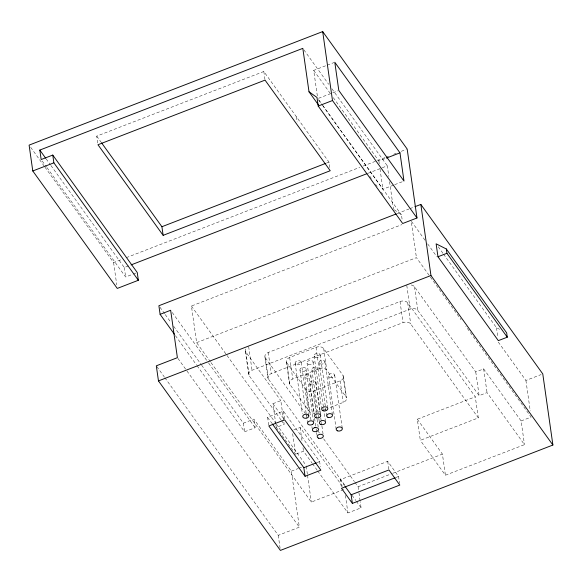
<?xml version="1.0" encoding="UTF-8"?>
<svg xmlns="http://www.w3.org/2000/svg" width="582" height="582" viewBox="0 0 582 582"><rect width="100%" height="100%" fill="white"/><g stroke="black" fill="none" stroke-linecap="round" stroke-linejoin="round"><path stroke-width="0.44" stroke-dasharray="2.91 2.18" d="M268.717 425.1L267.611 417.345L283.412 411.147L319.634 461.562L320.376 466.735M97.718 143.019L96.736 136.123L263.821 71.506L328.997 162.109L329.856 168.147M317.35 95.979L313.705 70.4L326.357 65.504M327.2 65.184L333.944 62.572M318.565 98.3L337.96 90.799M326.451 163.098L328.997 162.109M44.945 167.143L113.592 262.569L121.209 259.623M126.287 257.666L359.792 167.354M363.175 166.052L385.175 157.54M386.019 157.213L388.558 156.231M393.636 154.266L396.175 153.292M401.253 151.327L406.323 149.363M333.311 97.652L378.889 161.003L385.633 158.391M50.903 165.484L124.308 267.524L128.535 265.887M367.868 173.327L381.399 168.096M382.243 167.769L387.314 165.805L388.82 176.382M46.975 167.623L125.654 277.003L132.281 274.435M133.111 274.115L136.421 272.834M322.493 105.255L382.905 189.23L393.868 184.989M394.712 184.661L403.988 181.075M397.099 213.601L408.971 209.011M409.815 208.683L414.057 207.047M210.444 361.829L196.636 342.638L191.427 306.016L401.915 224.608M196.636 342.638L416.428 257.644L461.031 319.649M344.675 485.017L268.389 378.984L265.385 357.872A5.827 3.878 -8.1 0 1 268.244 352.474L400.016 301.52A5.827 3.878 -8.1 0 1 407.698 302.836L475.29 396.793L478.295 417.905L420.32 440.327L417.316 419.215L475.29 396.793M281.004 419.928L249.183 375.688A5.827 3.878 -8.1 0 1 252.035 370.298L410.157 309.144A5.827 3.878 -8.1 0 1 417.847 310.461L479.132 395.658L487.039 392.595L524.484 444.655L445.426 475.232L420.32 440.327M315.437 413.002A5.827 3.878 -8.1 0 1 309.195 411.27L289.88 384.426L286.817 362.877A5.827 3.878 -8.1 0 1 289.676 357.486L316.026 347.294A5.827 3.878 -8.1 0 1 323.708 348.611L343.024 375.455L346.094 397.004A5.827 3.878 -8.1 0 1 343.235 402.395L329.23 407.815M268.389 378.984A5.827 3.878 -8.1 0 1 271.248 373.593L403.02 322.632A5.827 3.878 -8.1 0 1 410.703 323.948L478.295 417.905M289.88 384.426A5.827 3.878 -8.1 0 1 292.739 379.035L319.096 368.843A5.827 3.878 -8.1 0 1 326.778 370.159L346.094 397.004M275.781 423.892L272.907 403.704L280.815 400.649L284.183 424.351L276.275 427.406L275.904 424.773M286.817 362.877L306.125 389.729A5.827 3.878 -8.1 0 0 313.814 391.046L340.164 380.854A5.827 3.878 -8.1 0 0 343.024 375.455M201.656 365.19L243.378 423.179L253.919 419.105L291.364 471.158L299.337 527.176L278.254 535.331L164.793 377.616M197.072 365.729L244.6 431.8L255.142 427.719L253.919 419.105M320.995 410.994L316.877 412.587L313.814 391.046M324.29 409.721L325.942 409.088M293.801 429.938L300.123 427.494L342.958 487.032M411.219 284.991A5.827 3.878 -8.1 0 1 414.471 286.766L475.756 371.956L483.664 368.893L521.116 420.953L524.484 444.655M296.383 453.945L303.498 451.196L311.959 462.952M291.364 471.158L297.926 468.619M298.748 468.306L302.022 467.033M498.301 342.07L525.917 380.453L541.093 374.582M317.139 462.53L319.634 461.562M341.27 486.698L340.274 479.692L387.707 461.344L398.575 476.447L399.55 483.344M210.975 362.571L311.341 502.077L344.544 489.236M521.116 420.953L531.126 417.083L465.811 326.291M354.911 482.311L358.09 486.727L391.817 473.683M392.661 473.355L442.422 454.113L445.426 475.232M396.029 477.429L398.575 476.447M317.772 471.042L347.92 512.938L361.095 507.846L360.214 501.684M443.542 254.13L496.482 327.717L499.618 329.303M394.225 209.76L401.471 214.889L402.213 220.061M303.877 49.826L328.699 84.325M331.871 88.733L387.314 165.805M313.705 70.4L330.132 93.236M438.246 246.768L443.011 253.396M425.02 240.206L411.212 221.015L416.428 257.644M427.675 243.894L436.704 256.444M318.565 99.638L322.261 104.782M322.792 105.517L401.471 214.889M318.783 100.097L321.962 104.52M369.737 176.215L371.323 178.419M375.543 184.29L377.129 186.487M381.356 192.366L382.934 194.563M417.316 419.215L442.422 454.113M265.385 357.872L305.113 413.096M305.645 413.831L307.238 416.043M317.83 430.767L319.416 432.972M323.657 438.864L354.38 481.576M96.736 136.123L100.977 142.015M352.088 495.326L355.798 500.476M356.322 501.218L361.095 507.846M340.274 479.692L344.413 485.446M245.648 349.018A5.827 3.878 -8.1 0 0 245.808 351.994L280.815 400.649M272.907 403.704L283.863 418.945M281.535 420.662L284.183 424.351M312.483 463.687L317.248 470.307M191.427 306.016L226.471 354.729M227.002 355.471L275.853 423.376M276.385 424.118L306.125 465.454M276.275 427.406L295.591 454.251L292.593 433.183M267.611 417.345L271.816 423.179M172.236 312.476L208.145 362.39M208.669 363.124L255.142 427.719M159.941 307.201L164.691 313.807M165.223 314.542L171.028 322.61M173.669 326.284L201.132 364.456M175.422 335.639L196.549 365.001M46.153 158.879L50.372 164.75M42.217 161.018L46.444 166.896M30.686 147.326L44.414 166.408M177.925 358.41L186.407 370.203M186.938 370.938L299.337 527.176M156.842 366.565L164.27 376.881M525.917 380.453L530.238 410.827M496.482 327.717L497.828 337.196M483.664 368.893L487.039 392.595M475.756 371.956L479.132 395.658M414.471 286.766L417.847 310.461M406.789 285.449L410.157 309.144M407.698 302.836L410.703 323.948M389.576 181.671L393.497 209.244M400.016 301.52L403.02 322.632M378.889 161.003L379.26 163.651M380.017 168.94L382.905 189.23M387.707 461.344L388.812 469.107M343.467 376.394L346.537 397.942M358.09 486.727L358.839 492.008M358.963 492.889L360.091 500.804M340.164 380.854L343.235 402.395M334.679 374.983L342.281 428.417M296.405 116.807L297.14 121.98M328.619 376.147L336.098 428.694M345.417 495.384L347.92 512.938M323.708 348.611L326.778 370.159M324.851 361.597L332.453 415.031M320.195 354.853L327.673 407.393M319.132 362.695L326.742 416.13M316.026 347.294L319.096 368.843M317.947 368.588L323.527 407.771M323.65 408.659L325.425 421.128M314.135 356.017L321.613 408.557M313.123 361.873L320.726 415.308M315.706 382.323L320.144 413.489M320.777 417.941L321.279 421.506M321.41 422.394L321.788 425.071M321.911 425.959L323.308 435.758M311.894 369.752L318.23 414.282M318.354 415.17L318.732 417.84M318.863 418.734L319.242 421.404M310.875 375.608L316.455 414.799M316.579 415.686L316.957 418.356M317.088 419.251L318.478 429.043M307.063 363.044L314.542 415.584M309.646 383.487L313.953 413.766M314.586 418.218L315.982 428.017M316.106 428.905L316.492 431.582M316.615 432.47L317.125 436.034M263.821 71.506L265.043 80.127M306.045 368.901L313.654 422.336M304.815 376.78L311.152 421.303M311.916 426.65L312.294 429.32M306.125 389.729L309.195 411.27M301.258 362.404L308.736 414.951M299.992 370.065L306.328 414.595M306.452 415.483L307.463 422.612M295.125 363.132L302.349 413.897M306.248 466.342L307.398 474.388M307.522 475.276L311.341 502.077M300.123 427.494L302.247 442.415M302.996 447.682L303.498 451.196M289.676 357.486L292.739 379.035M286.373 361.946L289.436 383.487M283.412 411.147L284.533 418.975M268.244 352.474L271.248 373.593M264.941 356.933L267.946 378.045M278.254 535.331L280.277 549.524M248.667 346.596L252.035 370.298M245.808 351.994L249.183 375.688M245.364 351.055L248.732 374.75M243.378 423.179L244.6 431.8M124.308 267.524L125.654 277.003M113.592 262.569L116.764 284.86M304.975 370.923L304.299 371.258A3.092 2.059 -8.1 0 1 300.225 370.559A3.092 2.059 -8.1 0 1 301.738 367.7L302.502 367.482A3.092 2.059 -8.1 0 1 305.812 368.399A3.092 2.059 -8.1 0 1 304.975 370.923M307.332 374.197L306.568 374.415A3.092 2.059 -8.1 0 0 305.856 377.922A3.092 2.059 -8.1 0 0 310.81 376.51A3.092 2.059 -8.1 0 0 307.332 374.197M301.105 361.888L300.756 361.429A3.092 2.059 -8.1 0 0 295.576 361.895A3.092 2.059 -8.1 0 0 297.839 364.849A3.092 2.059 -8.1 0 0 301.105 361.888M310.897 384.731A3.092 2.059 -8.1 0 0 315.735 382.861A3.092 2.059 -8.1 0 0 311.392 381.13A3.092 2.059 -8.1 0 0 310.897 384.731M308.315 364.281A3.092 2.059 -8.1 0 0 313.152 362.411A3.092 2.059 -8.1 0 0 308.809 360.68A3.092 2.059 -8.1 0 0 308.315 364.281M313.138 370.996A3.092 2.059 -8.1 0 0 317.976 369.119A3.092 2.059 -8.1 0 0 313.64 367.388A3.092 2.059 -8.1 0 0 313.138 370.996M315.386 357.261A3.092 2.059 -8.1 0 0 320.224 355.384A3.092 2.059 -8.1 0 0 315.888 353.652A3.092 2.059 -8.1 0 0 315.386 357.261M320.311 363.866A2.917 1.942 -8.1 0 0 324.88 362.099A2.917 1.942 -8.1 0 0 320.784 360.469A2.917 1.942 -8.1 0 0 320.311 363.866M329.87 377.391A3.092 2.059 -8.1 0 0 334.708 375.521A3.092 2.059 -8.1 0 0 330.372 373.789A3.092 2.059 -8.1 0 0 329.87 377.391"/><path stroke-width="0.87" d="M309.006 91.796L316.979 97.441L318.209 106.055L402.7 223.51L416.988 217.981L407.174 149.036L322.683 31.588L29.1 145.122L32.781 170.977L117.273 288.425L138.356 280.269L137.25 272.514L52.758 155.067L41.162 159.555L39.816 150.069L302.822 48.357L309.006 91.796L318.514 105.007M32.781 170.977L53.864 162.822L138.356 280.269M318.209 106.055L332.497 100.533L416.988 217.981M101.501 142.75L161.912 226.725L325.607 163.426M163.142 235.346L330.227 170.73L265.043 80.127L97.958 144.743L163.142 235.346L161.912 226.725M386.477 158.064L399.972 152.848L403.988 181.075L338.804 90.472L334.788 62.245L399.972 152.848M131.074 264.905L367.016 173.654M396.255 213.929L158.886 305.732L160.108 314.345L174.367 334.17M414.908 206.719L420.837 204.428L542.78 373.928L552.9 445.034L280.4 550.412L158.464 380.912L156.311 365.823L177.394 357.675L170.65 310.271L160.108 314.345M437.97 256.757L446.932 253.286L507.278 337.182L498.323 340.645L437.97 256.757L436.129 243.829L446.314 248.972L506.667 332.868L507.278 337.182M158.464 380.912L430.956 275.526L552.9 445.034M272.34 423.907L303.826 467.681L316.31 462.85M305.055 476.294L320.864 470.183L284.656 419.848L268.84 425.959L305.055 476.294L303.826 467.681M344.93 486.166L351.135 494.795L395.185 477.757M352.365 503.408L399.798 485.068L388.936 469.965L341.496 488.313L352.365 503.408L351.135 494.795M39.816 150.069L45.622 158.144M446.314 248.972L446.932 253.286M420.837 204.428L430.956 275.526M322.683 31.588L332.497 100.533M52.758 155.067L53.864 162.822M312.585 424.358L311.901 424.693A3.092 2.059 -8.1 0 1 307.827 423.994A3.092 2.059 -8.1 0 1 309.34 421.135L310.111 420.917A3.092 2.059 -8.1 0 1 313.414 421.834A3.092 2.059 -8.1 0 1 312.585 424.358M314.935 427.632L314.171 427.85A3.092 2.059 -8.1 0 0 313.458 431.357A3.092 2.059 -8.1 0 0 318.412 429.945A3.092 2.059 -8.1 0 0 314.935 427.632M308.707 415.322L308.358 414.864A3.092 2.059 -8.1 0 0 303.178 415.33A3.092 2.059 -8.1 0 0 305.441 418.283A3.092 2.059 -8.1 0 0 308.707 415.322M337.473 430.826A3.092 2.059 -8.1 0 0 342.311 428.956A3.092 2.059 -8.1 0 0 337.975 427.224A3.092 2.059 -8.1 0 0 337.473 430.826M318.5 438.166A3.092 2.059 -8.1 0 0 323.337 436.296A3.092 2.059 -8.1 0 0 319.001 434.558A3.092 2.059 -8.1 0 0 318.5 438.166M320.747 424.431A3.092 2.059 -8.1 0 0 325.585 422.554A3.092 2.059 -8.1 0 0 321.242 420.822A3.092 2.059 -8.1 0 0 320.747 424.431M327.921 417.301A2.917 1.942 -8.1 0 0 332.482 415.533A2.917 1.942 -8.1 0 0 328.394 413.904A2.917 1.942 -8.1 0 0 327.921 417.301M322.988 410.688A3.092 2.059 -8.1 0 0 327.826 408.819A3.092 2.059 -8.1 0 0 323.49 407.087A3.092 2.059 -8.1 0 0 322.988 410.688M315.917 417.716A3.092 2.059 -8.1 0 0 320.755 415.846A3.092 2.059 -8.1 0 0 316.419 414.115A3.092 2.059 -8.1 0 0 315.917 417.716"/></g></svg>
